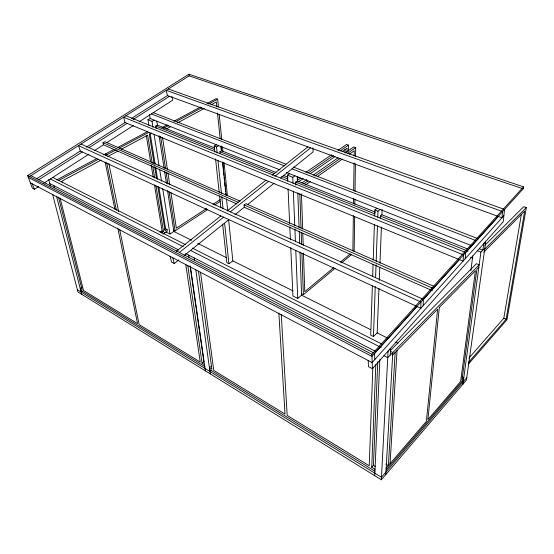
<?xml version="1.0" encoding="UTF-8"?>
<svg xmlns="http://www.w3.org/2000/svg" width="554" height="554" viewBox="0 0 554 554"><rect width="100%" height="100%" fill="white"/><g stroke="black" fill="none" stroke-linecap="round" stroke-linejoin="round"><path stroke-width="0.83" d="M345.114 152.689L345.135 149.248M347.067 151.664L347.095 148.223L342.137 151.651M348.473 151.18L348.528 145.141L346.575 144.456L338.023 150.321M352.87 250.865L353.348 215.478M353.514 203.394L353.584 198.221M353.694 190.451L354.068 162.834M354.158 155.93L354.235 150.75L349.29 154.213M354.131 251.551L354.65 216.344M354.83 204.322L354.906 199.17M355.024 191.442L355.433 163.963M355.543 156.235L355.675 147.655L353.694 146.955L345.17 152.89M423.208 305.607L423.332 299.347M372.35 285.926L370.709 335.149L373.444 336.52L377.17 332.912L378.964 288.177M372.669 276.432L373.071 264.341M373.216 260.02L374.4 224.619M374.691 215.984L374.892 209.938L376.997 208.256M38.759 186.469L34.403 189.274L32.402 188.215L27.7 175.625L188.935 74.222L523.502 186.837L371.907 354.304L372.371 368.715L368.493 366.651L368.195 360.529M373.444 336.52L375.259 286.383M375.577 277.741L376.048 264.77M376.173 261.315L377.461 225.866M377.773 217.223L377.994 211.171L380.092 209.481M372.842 367.427L369.22 465.755L287.166 415.41L281.259 314.333M380.245 218.214L380.328 216.032L381.907 214.751L382.121 209.343M375.023 469.314L371.72 467.285L375.82 364.594M379.275 280.435L379.788 267.527M379.961 263.226L381.408 227.098M371.72 467.285L373.438 465.332L377.773 361.797M374.739 475.685L379.85 359.636M52.63 194.447L77.955 291.965L381.346 479.778L388.091 351.07L390.646 348.494L390.286 355.066M385.792 474.57L392.807 352.503L390.625 351.402M395.161 352.434L388.382 465.609L385.847 464.079M390.058 463.656L397.052 350.509M465.215 258.773L465.623 252.52L125.883 115.751M502.603 211.586L501.972 217.798L167.412 95.558L131.7 118.286M504.528 209.46L503.24 221.794L372.371 368.715M470.886 270.456L472.756 255.955M462.902 384.206L480.914 252.084L484.826 248.178M523.177 188.81L189.136 75.863L28.185 177.363L371.831 356.354L523.177 188.81L523.502 186.837M468.899 358.113L503.815 318.211L521.349 214.467M468.449 362.482L506.114 319.222L524.652 211.129L483.76 252.139M484.757 245.387L523.71 206.677L526.3 207.584L506.958 319.741L468.192 364.359M466.766 377.62L381.477 477.299L77.359 289.687M381.346 479.778L466.42 380.079L485.733 241.717L483.767 243.656L482.873 250.124L479.238 248.684M386.048 470.097L463.504 379.767M386.159 468.192L426.372 421.393L437.632 309.174L392.661 354.976M503.877 215.665L372.101 362.579L30.304 182.82M374.345 353.722L416.996 306.494M422.854 300.005L459.342 259.611L463.089 261.149L463.483 254.895L123.577 117.206L125.038 122.531L458.546 259.286M464.931 253.427L498.316 216.462M478.857 267.187L476.897 269.175L461.981 379.954L463.76 377.876L461.953 376.969M390.508 350.419L476.44 263.683L479.175 264.805L387.745 357.649L383.929 355.682M484.397 249.473L526.3 207.584M301.542 293.786L303.377 294.7L335.08 268.274M341.652 262.797L351.52 254.577M333.75 267.603L304.769 291.695L303.467 253.081M340.343 262.132L350.218 253.919M209.945 371.478L211.122 370.494M290.753 247.666L292.955 295.988L297.747 298.398L301.598 295.199L299.998 251.994M211.226 366.208L209.419 367.704L211.884 369.22L198.457 271.024M204.516 364.698L202.085 363.202L203.893 361.727L190.057 265.788M170.036 256.308L171.567 262.097L174.268 263.531L178.831 259.868M184.046 255.671L228.83 219.661M234.875 214.807L244.272 207.251L244.072 204.945L245.921 203.699L434.197 286.46M247.43 204.71L274.064 183.298M280.719 177.945L313.176 151.844L312.802 147.814M179.531 252.326L223.608 217.189M230.152 211.967L268.538 181.373M274.86 176.331L310.565 147.863M176.193 251.419L220.894 215.935M227.445 210.735L265.837 180.265M272.166 175.237L307.886 146.886M222.632 224.086L226.808 262.679L228.92 263.739L232.839 260.886L228.615 219.557M305.51 184.904L310.448 181.435M317.511 176.491L342.227 159.164M303.786 183.88L307.989 180.943M315.004 176.047L340.246 158.423M347.261 153.527L355.675 147.655M301.819 183.035L306.798 179.572M313.19 175.126L338.065 157.828M298.232 181.989L303.19 178.568M310.275 173.672L335.059 156.54M297.263 180.438L300.822 177.986M307.941 173.083L333.577 155.439M339.983 151.027L348.528 145.141M295.85 185.078L295.739 182.134L297.373 181.006L375.633 212.251M297.408 178.173L298.835 177.197M305.96 172.315L331.611 154.718M287.713 181.22L287.443 175.175L292.782 177.301L294.957 175.819M287.443 175.175L289.624 173.707M81.106 291.993L82.456 291.113M163.264 234.017L166.165 232.14L169.926 234.03L173.873 231.454L191.546 240.277M173.665 230.132L175.106 230.845L207.494 209.703M214.682 205.008L220.43 201.261M206.573 208.505L176.338 228.186L170.923 192.557M213.048 204.294L220.25 199.606M162.945 233.906L167.308 231.08L167.031 229.391L165.604 228.677L158.839 186.947M81.992 287.242L80.185 288.412L82.075 289.569L58.509 197.148M161.352 233.061L163.52 231.662L155.93 185.548M167.031 229.391L165.044 230.679L157.807 186.31M43.835 183.201L88.91 154.164M94.727 150.411L103.453 144.788L236.842 203.955M106.714 142.69L133.348 125.536M139.109 121.825L172.737 100.156L171.913 96.444M159.926 232.334L162.093 230.942L163.52 231.662M164.275 229.536L165.604 228.677M38.662 179.821L82.317 151.948M89.18 147.572L127.081 123.369M133.015 119.581L169.469 96.306M36.647 178.783L80.288 151.007L420.825 308.259L420.936 301.992L78.523 145.619L80.288 151.007M86.41 147.108L125.038 122.531M220.09 153.437L219.917 151.748L221.579 150.75L276.051 172.495M214.834 152.059L214.183 146.055L216.51 146.983L218.726 145.674M214.183 146.055L216.399 144.753M166.207 129.013L170.764 126.547M177.612 122.85L204.225 108.48M211.067 104.789L216.392 101.915L216.912 107.04M163.444 128.327L168.714 125.495M176.241 121.444L201.85 107.677M208.623 104.034L217.66 99.173L218.435 106.874M101.119 160.099L61.868 181.137L62.277 182.806M107.483 156.685L118.092 151M121.118 149.379L147.641 135.162L152.281 163.34M151.54 133.071L149.331 134.255L154.192 164.123M161.893 127.711L167.163 124.885M173.942 121.25L200.306 107.116M207.078 103.48L216.122 98.633L217.66 99.173M58.198 180.701L98.397 159.247M105.835 155.279L116.195 149.746M119.242 148.126L148.929 132.281M156.124 128.466L155.743 126.021L157.419 125.135L214.453 147.904M56.674 179.932L96.867 158.541M103.688 154.905L113.902 149.469M117.704 147.447L147.392 131.651M148.874 125.488L147.939 119.719L152.025 121.347L154.254 120.176M103.453 144.788L103.023 142.676L104.886 141.706L240.055 201.123M147.939 119.719L150.169 118.563L280.061 169.926M168.347 88.972L503.711 209.163M501.792 211.289L166.221 90.309L167.412 95.558M153.139 112.621L286.016 164.199M293.26 167.01L478.483 238.899M151.346 113.937L284.548 165.916M292.041 168.838L475.277 240.339M286.432 172.446L470.789 245.346M374.892 209.938L377.994 211.171M477.271 250.637L480.914 252.084M283.26 175.369L288.066 177.287M381.907 214.751L467.784 249.03M155.743 126.021L214.391 149.532M219.917 151.748L274.403 173.582M281.619 176.47L288.025 179.039M295.739 182.134L374.85 213.837M380.328 216.032L467.895 251.128M470.498 257.201L472.901 258.178M503.815 318.211L506.114 319.222M103.023 142.676L238.206 202.355M244.072 204.945L432.494 288.135M244.272 207.251L432.259 290.635M105.53 153.929L107.06 154.621M81.022 144.04L422.543 298.987M197.688 243.344L226.115 257.527M232.839 260.886L292.962 290.885M301.598 295.199L370.612 329.637M377.17 332.912L387.198 337.912M395.688 342.15L398.001 343.307M461.835 381.041L463.234 381.741M52.595 177.335L185.341 244.549M192.293 248.067L382.156 344.2M50.366 178.997L183.256 246.703M190.569 250.429L381.159 347.538M49.812 183.582L178.776 250.013M185.673 253.566L375.501 351.34M30.913 175.646L373.77 352.96M27.7 175.625L371.907 354.304M373.438 465.332L375.418 466.544M80.635 290.158L204.786 366.533M209.675 369.546L374.94 471.219M32.312 183.873L34.403 189.274M172.751 257.735L174.268 263.531M48.773 179.572L50.462 186.089M53.828 185.652L54.368 187.778M56.501 196.095L81.694 294.278M60.047 197.951L83.516 290.455L137.544 323.605L117.801 228.123M106.687 162.758L116.409 210.243M119.719 229.889L139.172 324.602L200.243 362.074L185.763 264.362M105.163 162.052L114.934 209.495M108.854 163.465L118.653 211.76M146.249 135.377L150.633 161.83M151.2 165.244L153.181 177.19M154.455 184.87L162.093 230.942M152.842 166.761L154.67 177.862M150.141 133.299L155.113 163.956M155.66 167.363L157.599 179.281M154.614 166.685L156.56 178.63M149.545 114.692L150.169 118.563M152.025 121.347L152.973 127.323M154.06 134.151L159.074 165.736M159.621 169.15L161.519 181.103M162.738 188.789L169.926 234.03M156.824 121.312L157.419 125.135M159.046 135.682L164.116 168.395M164.58 171.421L166.422 183.332M167.543 190.555L173.873 231.454M160.591 136.312L165.563 168.679M166.082 172.086L167.91 184.004M169.088 191.67L175.106 230.845M162.544 137.413L167.447 169.649M167.959 173.042L169.766 184.918M187.771 265.414L202.085 363.202M188.741 255.145L189.073 257.437M190.417 266.806L205.409 370.861M194.135 257.922L194.454 260.228M195.763 269.604L210.278 373.881M200.513 272.097L213.768 370.377L285.005 414.08L278.863 313.079M188.935 74.222L189.136 75.863M215.575 158.922L219.197 192.363M219.564 195.791L220.866 207.798M216.51 146.983L217.147 152.987M217.971 160.715L221.434 193.339M221.801 196.774L223.082 208.796M224.633 223.387L228.92 263.739M217.528 113.016L220.146 138.638M220.935 146.325L221.371 150.591M222.597 162.551L223.387 170.237M223.56 171.948L223.906 175.362M224.086 177.072L224.432 180.486M224.605 182.197L225.049 186.463M225.222 188.173L225.568 191.587M225.748 193.298L225.921 195.008M219.218 114.567L221.725 139.359M222.5 147.052L222.93 151.325M224.058 162.44L227.424 195.777M221.094 145.965L221.579 150.75M222.722 161.872L226.15 195.451M226.503 198.893L227.736 210.942M288.073 188.983L289.645 223.504M289.804 226.953L290.393 239.896M374.539 353.362L374.788 359.588M292.782 177.301L293.031 183.312M293.343 191.04L294.756 225.395M294.894 228.83L295.421 241.717M295.774 250.304L297.747 298.398M297.221 176.844L297.373 181.006M297.81 192.896L299.105 227.798M299.229 231.253L299.693 243.774M301.473 193.879L302.657 229.058M302.803 233.345L303.211 245.36M299.818 193.72L301.037 228.241M301.189 232.555L301.611 244.639M301.916 253.268L303.377 294.7M439.308 307.463L427.882 419.634L460.616 381.54L475.408 270.698L439.308 307.463"/></g></svg>
